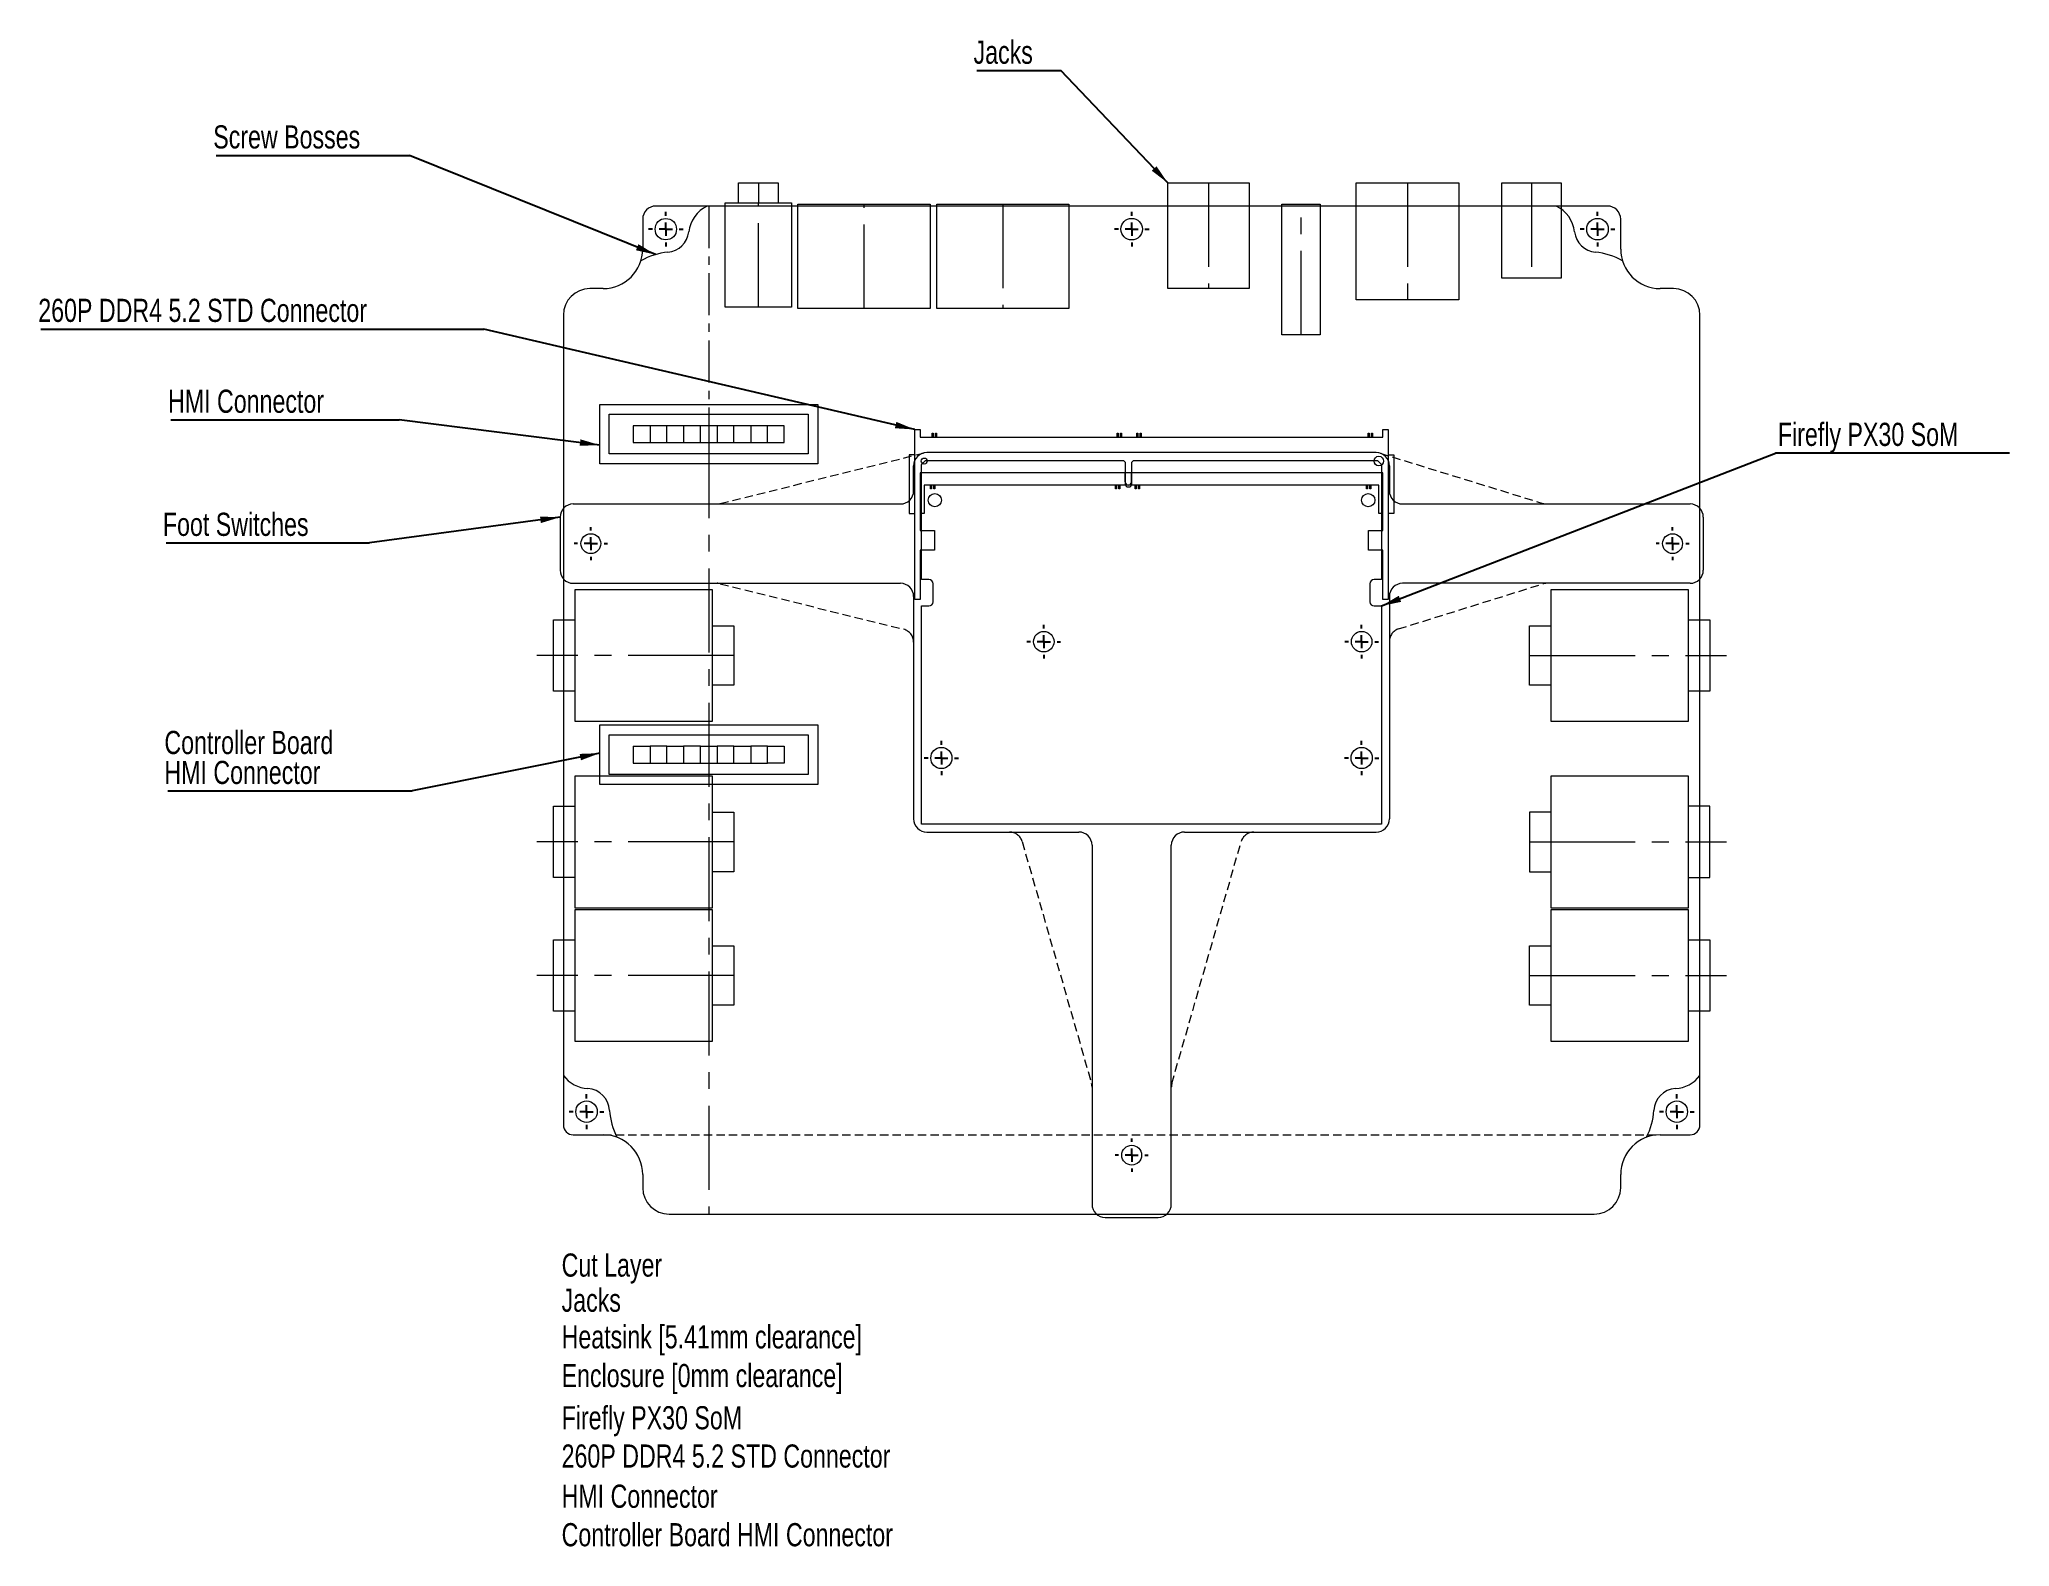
# Model space of a CAD drawing. Header units: millimetres. Extents: x 42 to 340, y 35 to 263.
import ezdxf

# ---------------------------------------------------------------- set-up
doc = ezdxf.new("R2010")
doc.units = ezdxf.units.MM
for name, pattern in [('CENTER', [10.16, 6.35, -1.27, 1.27, -1.27]), ('CENTERX2', [20.32, 12.7, -2.54, 2.54, -2.54]), ('HIDDEN', [1.905, 1.27, -0.635])]:
    doc.linetypes.add(name, pattern=pattern)
for name, color, linetype in [('ENCLOSURE', 6, 'Continuous'), ('HEATSINK', 190, 'Continuous'), ('HMI_CONNECTOR', 102, 'Continuous'), ('HMI_CONNECTOR_TOP', 5, 'Continuous'), ('JACKS', 1, 'Continuous'), ('SODIMM', 30, 'Continuous'), ('SOM', 2, 'Continuous'), ('TABLES', 7, 'Continuous')]:
    doc.layers.add(name, color=color, linetype=linetype)
doc.styles.add('SLDTEXTSTYLE0', font='TXT', dxfattribs={"width": 0.75})
doc.dimstyles.new('SLDDIMSTYLE0', dxfattribs={"dimtxt": 0.18, "dimasz": 3, "dimexe": 0, "dimexo": 0.0625, "dimgap": 0, "dimtad": 0, "dimtih": 1, "dimtoh": 1, "dimdec": 0, "dimrnd": 1e-09, "dimzin": 0, "dimdsep": 46, "dimtxsty": 'Standard', "dimsah": 1, "dimcen": 0.09, "dimadec": 0, "dimazin": 0, "dimtfac": 3, "dimtdec": 0, "dimtofl": 0, "dimtmove": 0, "dimatfit": 3, "dimfxl": 1, "dimfrac": 2, "dimtolj": 1, "dimtzin": 0, "dimarcsym": 0})

# ---------------------------------------------------------------- blocks, each defined once
blk = doc.blocks.new('SW_NOTE_0')
at = {"layer": 'SODIMM', "color": 0}
blk.add_line((-67.05, 0), (0, 0), dxfattribs=at)
at = {"layer": 'SODIMM', "color": 0, "insert": (-67.43, 4.62), "char_height": 3.5, "attachment_point": 1, "style": 'SLDTEXTSTYLE0'}
blk.add_mtext('260P DDR4 5.2 STD Connector', dxfattribs=at)
blk = doc.blocks.new('SW_NOTE_0_1')
at = {"layer": 'ENCLOSURE', "color": 0}
blk.add_line((-29.28, 0), (0, 0), dxfattribs=at)
at = {"layer": 'ENCLOSURE', "color": 0, "insert": (-29.71, 4.57), "char_height": 3.5, "attachment_point": 1, "style": 'SLDTEXTSTYLE0'}
blk.add_mtext('Screw Bosses', dxfattribs=at)
blk = doc.blocks.new('SW_NOTE_0_2')
at = {"layer": 'JACKS', "color": 0}
blk.add_line((-12.73, 0), (0, 0), dxfattribs=at)
at = {"layer": 'JACKS', "color": 0, "insert": (-13.23, 4.53), "char_height": 3.5, "attachment_point": 1, "style": 'SLDTEXTSTYLE0'}
blk.add_mtext('Jacks', dxfattribs=at)
blk = doc.blocks.new('SW_NOTE_0_3')
at = {"layer": 'SOM', "color": 0}
blk.add_line((35.44, 0), (0, 0), dxfattribs=at)
at = {"layer": 'SOM', "color": 0, "insert": (0.38, 4.58), "char_height": 3.5, "attachment_point": 1, "style": 'SLDTEXTSTYLE0'}
blk.add_mtext('Firefly PX30 SoM', dxfattribs=at)
blk = doc.blocks.new('SW_NOTE_0_4')
at = {"layer": 'HEATSINK', "color": 0}
blk.add_line((-30.79, 0), (0, 0), dxfattribs=at)
at = {"layer": 'HEATSINK', "color": 0, "insert": (-31.28, 4.54), "char_height": 3.5, "attachment_point": 1, "style": 'SLDTEXTSTYLE0'}
blk.add_mtext('Foot Switches', dxfattribs=at)
blk = doc.blocks.new('SW_NOTE_0_5')
at = {"layer": 'HMI_CONNECTOR', "color": 0}
blk.add_line((-34.58, 0), (0, 0), dxfattribs=at)
at = {"layer": 'HMI_CONNECTOR', "color": 0, "insert": (-35, 4.55), "char_height": 3.5, "attachment_point": 1, "style": 'SLDTEXTSTYLE0'}
blk.add_mtext('HMI Connector', dxfattribs=at)
blk = doc.blocks.new('SW_NOTE_0_6')
at = {"layer": 'HMI_CONNECTOR_TOP', "color": 0}
blk.add_line((-36.98, 0), (0, 0), dxfattribs=at)
at = {"layer": 'HMI_CONNECTOR_TOP', "color": 0, "char_height": 3.5, "attachment_point": 1, "style": 'SLDTEXTSTYLE0'}
for s, insert in [('Controller Board', (-37.48, 9.08)), ('HMI Connector', (-37.48, 4.55))]:
    blk.add_mtext(s, dxfattribs=dict(at, insert=insert))
blk = doc.blocks.new('SW_CENTERMARKSYMBOL_0')
at = {"layer": 'TABLES', "color": 0}
for p, q in [((-2, 0), (-2.625, 0)), ((0, 0), (-1, 0)), ((0, 2), (0, 2.625)), ((0, 0), (0, 1)), ((0, 0), (0, -1)), ((0, 0), (1, 0)), ((2, 0), (2.625, 0)), ((0, -2), (0, -2.625))]:
    blk.add_line(p, q, dxfattribs=at)
blk = doc.blocks.new('SW_CENTERMARKSYMBOL_1')
at = {"layer": 'TABLES', "color": 0}
for p, q in [((-2, 0), (-2.625, 0)), ((0, 0), (-1, 0)), ((0, 2), (0, 2.625)), ((0, 0), (0, 1)), ((0, 0), (0, -1)), ((0, 0), (1, 0)), ((2, 0), (2.625, 0)), ((0, -2), (0, -2.625))]:
    blk.add_line(p, q, dxfattribs=at)
blk = doc.blocks.new('SW_CENTERMARKSYMBOL_2')
at = {"layer": 'TABLES', "color": 0}
for p, q in [((-2, 0), (-2.625, 0)), ((0, 0), (-1, 0)), ((0, 2), (0, 2.625)), ((0, 0), (0, 1)), ((0, 0), (0, -1)), ((0, 0), (1, 0)), ((2, 0), (2.625, 0)), ((0, -2), (0, -2.625))]:
    blk.add_line(p, q, dxfattribs=at)
blk = doc.blocks.new('SW_CENTERMARKSYMBOL_3')
at = {"layer": 'TABLES', "color": 0}
for p, q in [((-2, 0), (-2.625, 0)), ((0, 0), (-1, 0)), ((0, 2), (0, 2.625)), ((0, 0), (0, 1)), ((0, 0), (0, -1)), ((0, 0), (1, 0)), ((2, 0), (2.625, 0)), ((0, -2), (0, -2.625))]:
    blk.add_line(p, q, dxfattribs=at)
blk = doc.blocks.new('SW_CENTERMARKSYMBOL_4')
at = {"layer": 'TABLES', "color": 0}
for p, q in [((-2, 0), (-2.625, 0)), ((0, 0), (-1, 0)), ((0, 2), (0, 2.625)), ((0, 0), (0, 1)), ((0, 0), (0, -1)), ((0, 0), (1, 0)), ((2, 0), (2.625, 0)), ((0, -2), (0, -2.625))]:
    blk.add_line(p, q, dxfattribs=at)
blk = doc.blocks.new('SW_CENTERMARKSYMBOL_5')
at = {"layer": 'SOM', "color": 0}
for p, q in [((-2, 0), (-2.6, 0)), ((0, 0), (-1, 0)), ((0, 2), (0, 2.6)), ((0, 0), (0, 1)), ((0, 0), (0, -1)), ((0, 0), (1, 0)), ((2, 0), (2.6, 0)), ((0, -2), (0, -2.6))]:
    blk.add_line(p, q, dxfattribs=at)
blk = doc.blocks.new('SW_CENTERMARKSYMBOL_6')
at = {"layer": 'SOM', "color": 0}
for p, q in [((-2, 0), (-2.6, 0)), ((0, 0), (-1, 0)), ((0, 2), (0, 2.6)), ((0, 0), (0, 1)), ((0, 0), (0, -1)), ((0, 0), (1, 0)), ((2, 0), (2.6, 0)), ((0, -2), (0, -2.6))]:
    blk.add_line(p, q, dxfattribs=at)
blk = doc.blocks.new('SW_CENTERMARKSYMBOL_7')
at = {"layer": 'SOM', "color": 0}
for p, q in [((-2, 0), (-2.55, 0)), ((0, 0), (-1, 0)), ((0, 2), (0, 2.55)), ((0, 0), (0, 1)), ((0, 0), (0, -1)), ((0, 0), (1, 0)), ((2, 0), (2.55, 0)), ((0, -2), (0, -2.55))]:
    blk.add_line(p, q, dxfattribs=at)
blk = doc.blocks.new('SW_CENTERMARKSYMBOL_8')
at = {"layer": 'SOM', "color": 0}
for p, q in [((-2, 0), (-2.55, 0)), ((0, 0), (-1, 0)), ((0, 2), (0, 2.55)), ((0, 0), (0, 1)), ((0, 0), (0, -1)), ((0, 0), (1, 0)), ((2, 0), (2.55, 0)), ((0, -2), (0, -2.55))]:
    blk.add_line(p, q, dxfattribs=at)
blk = doc.blocks.new('SW_CENTERMARKSYMBOL_9')
at = {"layer": 'HEATSINK', "color": 0}
for p, q in [((-2, 0), (-2.5, 0)), ((0, 0), (-1, 0)), ((0, 2), (0, 2.5)), ((0, 0), (0, 1)), ((0, 0), (0, -1)), ((0, 0), (1, 0)), ((2, 0), (2.5, 0)), ((0, -2), (0, -2.5))]:
    blk.add_line(p, q, dxfattribs=at)
blk = doc.blocks.new('SW_CENTERMARKSYMBOL_10')
at = {"layer": 'HEATSINK', "color": 0}
for p, q in [((-2, 0), (-2.5, 0)), ((0, 0), (-1, 0)), ((0, 2), (0, 2.5)), ((0, 0), (0, 1)), ((0, 0), (0, -1)), ((0, 0), (1, 0)), ((2, 0), (2.5, 0)), ((0, -2), (0, -2.5))]:
    blk.add_line(p, q, dxfattribs=at)
blk = doc.blocks.new('SW_CENTERMARKSYMBOL_11')
at = {"layer": 'HEATSINK', "color": 0}
for p, q in [((-2, 0), (-2.5, 0)), ((0, 0), (-1, 0)), ((0, 2), (0, 2.5)), ((0, 0), (0, 1)), ((0, 0), (0, -1)), ((0, 0), (1, 0)), ((2, 0), (2.5, 0)), ((0, -2), (0, -2.5))]:
    blk.add_line(p, q, dxfattribs=at)

msp = doc.modelspace()

# ---------------------------------------------------------------- linework, layer by layer
at = {"layer": 'ENCLOSURE', "lineweight": 18}
for centre, radius, start, end in [((145.55, 233.51), 5, 115.8419, 173.2437), ((269.67, 233.51), 5, 6.7563, 64.1581), ((137.11, 234.51), 3.5, 275.4004, 353.2437), ((278.11, 234.51), 3.5, 186.7563, 264.5996), ((138.38, 221.07), 10, 95.4004, 120.3291), ((276.84, 221.07), 10, 59.6709, 84.5996), ((125.61, 109.49), 5, 216.8699, 266.6277), ((125.11, 101.01), 3.5, 3.0515, 86.6277), ((290.11, 101.01), 3.5, 93.3723, 176.9485), ((289.61, 109.49), 5, 273.3723, 323.1301), ((138.59, 101.73), 10, 183.0515, 207.3773), ((276.63, 101.73), 10, 332.6227, 356.9485)]:
    msp.add_arc(centre, radius, start, end, dxfattribs=at)
at = {"layer": 'HEATSINK', "linetype": 'HIDDEN', "lineweight": 18}
for p, q in [((145.35, 193), (176.13, 200.65)), ((245.2, 200.62), (269.82, 193.03)), ((145.35, 180.88), (173.09, 173.98)), ((248.01, 174.05), (269.82, 180.85)), ((191.04, 141.86), (201.53, 105.28)), ((213.69, 105.28), (224.18, 141.86))]:
    msp.add_line(p, q, dxfattribs=at)
at = {"layer": 'HEATSINK', "lineweight": 18}
for p, q in [((244.61, 200.71), (176.61, 200.71)), ((174.61, 194.94), (174.61, 198.71)), ((246.61, 198.71), (246.61, 194.94)), ((121.11, 190.94), (121.11, 182.94)), ((123.11, 192.94), (172.61, 192.94)), ((248.61, 192.94), (292.11, 192.94)), ((294.11, 190.94), (294.11, 182.94)), ((123.11, 180.94), (172.61, 180.94)), ((174.61, 178.94), (174.61, 145.31)), ((246.61, 178.94), (246.61, 145.31)), ((292.11, 180.94), (248.61, 180.94)), ((176.61, 143.31), (199.61, 143.31)), ((215.61, 143.31), (244.61, 143.31)), ((201.61, 141.31), (201.61, 87.01)), ((213.61, 87.01), (213.61, 141.31)), ((203.61, 85.01), (211.61, 85.01))]:
    msp.add_line(p, q, dxfattribs=at)
for centre in [(125.76, 186.94), (289.46, 186.94), (207.61, 94.43)]:
    msp.add_circle(centre, 1.5, dxfattribs=at)
for centre, start, end in [((176.61, 198.71), 90, 180), ((244.61, 198.71), 0, 90), ((172.61, 194.94), 270, 0), ((248.61, 194.94), 180, 270), ((123.11, 190.94), 90, 180), ((292.11, 190.94), 0, 90), ((123.11, 182.94), 180, 270), ((292.11, 182.94), 270, 0), ((172.61, 178.94), 0, 90), ((248.61, 178.94), 90, 180), ((176.61, 145.31), 180, 270), ((199.61, 141.31), 0, 90), ((215.61, 141.31), 90, 180), ((244.61, 145.31), 270, 0), ((203.61, 87.01), 180, 270), ((211.61, 87.01), 270, 0)]:
    msp.add_arc(centre, 2, start, end, dxfattribs=at)
at = {"layer": 'HEATSINK', "linetype": 'CENTERX2', "lineweight": 18}
for centre, start, end in [((144.87, 194.94), 270, 283.9573), ((270.41, 194.94), 252.867, 270), ((144.87, 178.94), 76.0427, 90), ((270.41, 178.94), 90, 107.3275), ((172.61, 172.04), 0, 76.0427), ((248.61, 172.14), 107.3275, 180), ((189.12, 141.31), 16, 90), ((226.1, 141.31), 90, 164), ((199.61, 104.73), 0, 16), ((215.61, 104.73), 164, 180)]:
    msp.add_arc(centre, 2, start, end, dxfattribs=at)
at = {"layer": 'HMI_CONNECTOR', "linetype": 'CENTER', "lineweight": 18}
msp.add_line((143.61, 238.01), (143.61, 203.51), dxfattribs=at)
at = {"layer": 'HMI_CONNECTOR', "lineweight": 18}
for p, q in [((127.11, 208.01), (160.11, 208.01)), ((127.11, 199.01), (127.11, 208.01)), ((128.56, 206.51), (158.66, 206.51)), ((128.56, 200.51), (128.56, 206.51)), ((158.66, 206.51), (158.66, 200.51)), ((160.11, 208.01), (160.11, 199.01)), ((132.18, 204.78), (132.18, 202.24)), ((134.72, 204.78), (132.18, 204.78)), ((137.26, 204.78), (134.72, 204.78)), ((134.72, 204.78), (134.72, 202.24)), ((139.8, 204.78), (137.26, 204.78)), ((137.26, 202.24), (137.26, 204.78)), ((142.34, 204.78), (139.8, 204.78)), ((139.8, 204.78), (139.8, 202.24)), ((144.88, 204.78), (142.34, 204.78)), ((142.34, 202.24), (142.34, 204.78)), ((147.42, 204.78), (144.88, 204.78)), ((144.88, 204.78), (144.88, 202.24)), ((149.96, 204.78), (147.42, 204.78)), ((147.42, 202.24), (147.42, 204.78)), ((152.5, 204.78), (149.96, 204.78)), ((149.96, 204.78), (149.96, 202.24)), ((155.04, 204.78), (152.5, 204.78)), ((152.5, 202.24), (152.5, 204.78)), ((155.04, 202.24), (155.04, 204.78)), ((158.66, 200.51), (128.56, 200.51)), ((132.18, 202.24), (134.72, 202.24)), ((134.72, 202.24), (137.26, 202.24)), ((137.26, 202.24), (139.8, 202.24)), ((139.8, 202.24), (142.34, 202.24)), ((142.34, 202.24), (144.88, 202.24)), ((144.88, 202.24), (147.42, 202.24)), ((147.42, 202.24), (149.96, 202.24)), ((149.96, 202.24), (152.5, 202.24)), ((152.5, 202.24), (155.04, 202.24)), ((160.11, 199.01), (127.11, 199.01))]:
    msp.add_line(p, q, dxfattribs=at)
at = {"layer": 'HMI_CONNECTOR', "linetype": 'CENTERX2', "lineweight": 18}
msp.add_line((143.61, 203.51), (143.61, 85.51), dxfattribs=at)
at = {"layer": 'HMI_CONNECTOR_TOP', "lineweight": 18}
for p, q in [((127.11, 159.51), (160.11, 159.51)), ((127.11, 150.51), (127.11, 159.51)), ((160.11, 159.51), (160.11, 150.51)), ((128.56, 158.01), (158.66, 158.01)), ((128.56, 152.01), (128.56, 158.01)), ((132.18, 156.28), (134.72, 156.28)), ((132.18, 156.28), (132.18, 153.74)), ((134.72, 156.28), (134.72, 153.74)), ((137.26, 156.28), (134.72, 156.28)), ((137.26, 153.74), (137.26, 156.28)), ((137.26, 156.28), (139.8, 156.28)), ((139.8, 156.28), (139.8, 153.74)), ((142.34, 156.28), (139.8, 156.28)), ((142.34, 153.74), (142.34, 156.28)), ((142.34, 156.28), (144.88, 156.28)), ((144.88, 156.28), (144.88, 153.74)), ((147.42, 156.28), (144.88, 156.28)), ((147.42, 153.74), (147.42, 156.28)), ((147.42, 156.28), (149.96, 156.28)), ((149.96, 156.28), (149.96, 153.74)), ((152.5, 156.28), (149.96, 156.28)), ((152.5, 153.74), (152.5, 156.28)), ((152.5, 156.28), (155.04, 156.28)), ((155.04, 156.28), (155.04, 153.74)), ((158.66, 158.01), (158.66, 152.01)), ((132.18, 153.74), (134.72, 153.74)), ((134.72, 153.74), (137.26, 153.74)), ((137.26, 153.74), (139.8, 153.74)), ((139.8, 153.74), (142.34, 153.74)), ((142.34, 153.74), (144.88, 153.74)), ((144.88, 153.74), (147.42, 153.74)), ((147.42, 153.74), (149.96, 153.74)), ((149.96, 153.74), (152.5, 153.74)), ((155.04, 153.74), (152.5, 153.74)), ((160.11, 150.51), (127.11, 150.51)), ((158.66, 152.01), (128.56, 152.01))]:
    msp.add_line(p, q, dxfattribs=at)
at = {"layer": 'JACKS', "lineweight": 18}
for p, q in [((148.11, 238.51), (148.11, 241.51)), ((148.11, 241.51), (151.11, 241.51)), ((151.11, 241.51), (154.11, 241.51)), ((154.11, 241.51), (154.11, 238.51)), ((213.08, 241.51), (219.23, 241.51)), ((213.08, 225.51), (213.08, 241.51)), ((219.23, 241.51), (225.38, 241.51)), ((225.38, 241.51), (225.38, 225.51)), ((241.6, 241.51), (249.35, 241.51)), ((241.6, 223.81), (241.6, 241.51)), ((249.35, 241.51), (257.1, 241.51)), ((257.1, 241.51), (257.1, 223.81)), ((263.61, 241.51), (268.11, 241.51)), ((263.61, 227.11), (263.61, 241.51)), ((268.11, 241.51), (272.61, 241.51)), ((272.61, 241.51), (272.61, 227.11)), ((146.11, 238.51), (151.11, 238.51)), ((146.11, 222.71), (146.11, 238.51)), ((151.11, 238.51), (156.11, 238.51)), ((156.11, 238.51), (156.11, 222.71)), ((157.11, 238.31), (167.11, 238.31)), ((157.11, 222.51), (157.11, 238.31)), ((167.11, 238.31), (177.11, 238.31)), ((177.11, 238.31), (177.11, 222.51)), ((178.11, 238.31), (188.11, 238.31)), ((178.11, 222.51), (178.11, 238.31)), ((188.11, 238.31), (198.11, 238.31)), ((198.11, 238.31), (198.11, 222.51)), ((230.34, 238.31), (233.24, 238.31)), ((230.34, 218.51), (230.34, 238.31)), ((233.24, 238.31), (236.14, 238.31)), ((236.14, 238.31), (236.14, 218.51)), ((268.11, 227.11), (263.61, 227.11)), ((272.61, 227.11), (268.11, 227.11)), ((219.23, 225.51), (213.08, 225.51)), ((225.38, 225.51), (219.23, 225.51)), ((249.35, 223.81), (241.6, 223.81)), ((257.1, 223.81), (249.35, 223.81)), ((151.11, 222.71), (146.11, 222.71)), ((156.11, 222.71), (151.11, 222.71)), ((167.11, 222.51), (157.11, 222.51)), ((177.11, 222.51), (167.11, 222.51)), ((188.11, 222.51), (178.11, 222.51)), ((198.11, 222.51), (188.11, 222.51)), ((233.24, 218.51), (230.34, 218.51)), ((236.14, 218.51), (233.24, 218.51)), ((123.41, 170.01), (123.41, 180.01)), ((123.41, 180.01), (144.11, 180.01)), ((144.11, 180.01), (144.11, 170.01)), ((271.11, 170.01), (271.11, 180.01)), ((271.11, 180.01), (291.81, 180.01)), ((291.81, 180.01), (291.81, 170.01)), ((120.11, 170.01), (120.11, 175.41)), ((120.11, 175.41), (123.41, 175.41)), ((144.11, 174.51), (147.41, 174.51)), ((147.41, 174.51), (147.41, 170.01)), ((267.81, 170.01), (267.81, 174.51)), ((267.81, 174.51), (271.11, 174.51)), ((291.81, 175.41), (295.11, 175.41)), ((295.11, 175.41), (295.11, 170.01)), ((120.11, 164.61), (120.11, 170.01)), ((123.41, 160.01), (123.41, 170.01)), ((144.11, 170.01), (144.11, 160.01)), ((147.41, 170.01), (147.41, 165.51)), ((267.81, 165.51), (267.81, 170.01)), ((271.11, 160.01), (271.11, 170.01)), ((291.81, 170.01), (291.81, 160.01)), ((295.11, 170.01), (295.11, 164.61)), ((123.41, 164.61), (120.11, 164.61)), ((147.41, 165.51), (144.11, 165.51)), ((271.11, 165.51), (267.81, 165.51)), ((295.11, 164.61), (291.81, 164.61)), ((144.11, 160.01), (123.41, 160.01)), ((291.81, 160.01), (271.11, 160.01)), ((123.41, 141.81), (123.41, 151.81)), ((123.41, 151.81), (144.11, 151.81)), ((144.11, 151.81), (144.11, 141.81)), ((271.11, 141.81), (271.11, 151.81)), ((271.11, 151.81), (291.81, 151.81)), ((291.81, 151.81), (291.81, 141.81)), ((120.11, 141.81), (120.11, 147.21)), ((120.11, 147.21), (123.41, 147.21)), ((144.11, 146.31), (147.41, 146.31)), ((147.41, 146.31), (147.41, 141.81)), ((267.81, 146.31), (267.81, 141.81)), ((271.11, 146.31), (267.81, 146.31)), ((295.11, 147.21), (291.81, 147.21)), ((295.11, 141.81), (295.11, 147.21)), ((120.11, 136.41), (120.11, 141.81)), ((123.41, 131.81), (123.41, 141.81)), ((144.11, 141.81), (144.11, 131.81)), ((147.41, 141.81), (147.41, 137.31)), ((267.81, 141.81), (267.81, 137.31)), ((271.11, 131.81), (271.11, 141.81)), ((291.81, 141.81), (291.81, 131.81)), ((295.11, 136.41), (295.11, 141.81)), ((147.41, 137.31), (144.11, 137.31)), ((267.81, 137.31), (271.11, 137.31)), ((123.41, 136.41), (120.11, 136.41)), ((291.81, 136.41), (295.11, 136.41)), ((144.11, 131.81), (123.41, 131.81)), ((123.41, 121.61), (123.41, 131.61)), ((123.41, 131.61), (144.11, 131.61)), ((144.11, 131.61), (144.11, 121.61)), ((291.81, 131.81), (271.11, 131.81)), ((271.11, 121.61), (271.11, 131.61)), ((271.11, 131.61), (291.81, 131.61)), ((291.81, 131.61), (291.81, 121.61)), ((120.11, 121.61), (120.11, 127.01)), ((120.11, 127.01), (123.41, 127.01)), ((144.11, 126.11), (147.41, 126.11)), ((147.41, 126.11), (147.41, 121.61)), ((267.81, 121.61), (267.81, 126.11)), ((267.81, 126.11), (271.11, 126.11)), ((291.81, 127.01), (295.11, 127.01)), ((295.11, 127.01), (295.11, 121.61)), ((120.11, 116.21), (120.11, 121.61)), ((123.41, 111.61), (123.41, 121.61)), ((144.11, 121.61), (144.11, 111.61)), ((147.41, 121.61), (147.41, 117.11)), ((267.81, 117.11), (267.81, 121.61)), ((271.11, 111.61), (271.11, 121.61)), ((291.81, 121.61), (291.81, 111.61)), ((295.11, 121.61), (295.11, 116.21)), ((147.41, 117.11), (144.11, 117.11)), ((271.11, 117.11), (267.81, 117.11)), ((123.41, 116.21), (120.11, 116.21)), ((295.11, 116.21), (291.81, 116.21)), ((144.11, 111.61), (123.41, 111.61)), ((291.81, 111.61), (271.11, 111.61))]:
    msp.add_line(p, q, dxfattribs=at)
at = {"layer": 'JACKS', "linetype": 'CENTERX2', "lineweight": 18}
for p, q in [((151.11, 241.51), (151.11, 238.51)), ((219.23, 241.51), (219.23, 225.51)), ((249.35, 241.51), (249.35, 223.81)), ((268.11, 241.51), (268.11, 227.11)), ((151.11, 222.71), (151.11, 238.51)), ((167.11, 222.51), (167.11, 238.31)), ((188.11, 238.31), (188.11, 222.51)), ((233.24, 218.51), (233.24, 238.31)), ((120.11, 170.01), (117.61, 170.01)), ((123.41, 170.01), (120.11, 170.01)), ((144.11, 170.01), (123.41, 170.01)), ((147.41, 170.01), (144.11, 170.01)), ((267.81, 170.01), (271.11, 170.01)), ((271.11, 170.01), (291.81, 170.01)), ((291.81, 170.01), (295.11, 170.01)), ((295.11, 170.01), (297.61, 170.01)), ((120.11, 141.81), (117.61, 141.81)), ((123.41, 141.81), (120.11, 141.81)), ((144.11, 141.81), (123.41, 141.81)), ((147.41, 141.81), (144.11, 141.81)), ((267.81, 141.81), (271.11, 141.81)), ((271.11, 141.81), (291.81, 141.81)), ((291.81, 141.81), (295.11, 141.81)), ((295.11, 141.81), (297.61, 141.81)), ((120.11, 121.61), (117.61, 121.61)), ((123.41, 121.61), (120.11, 121.61)), ((144.11, 121.61), (123.41, 121.61)), ((147.41, 121.61), (144.11, 121.61)), ((267.81, 121.61), (271.11, 121.61)), ((271.11, 121.61), (291.81, 121.61)), ((291.81, 121.61), (295.11, 121.61)), ((295.11, 121.61), (297.61, 121.61))]:
    msp.add_line(p, q, dxfattribs=at)
at = {"layer": 'SODIMM', "lineweight": 18}
for p, q in [((174.81, 178.5), (174.81, 204.2)), ((174.81, 204.2), (175.61, 204.2)), ((175.61, 204.2), (175.61, 203.05)), ((175.61, 203.05), (245.61, 203.05)), ((177.41, 203.05), (177.41, 203.63)), ((177.41, 203.63), (177.48, 203.63)), ((177.48, 203.63), (177.56, 203.63)), ((177.56, 203.63), (177.56, 203.05)), ((177.91, 203.05), (177.91, 203.63)), ((177.91, 203.63), (177.98, 203.63)), ((177.98, 203.63), (178.06, 203.63)), ((178.06, 203.63), (178.06, 203.05)), ((205.41, 203.05), (205.41, 203.63)), ((205.41, 203.63), (205.48, 203.63)), ((205.48, 203.63), (205.56, 203.63)), ((205.56, 203.63), (205.56, 203.05)), ((205.91, 203.05), (205.91, 203.63)), ((205.91, 203.63), (205.98, 203.63)), ((205.98, 203.63), (206.06, 203.63)), ((206.06, 203.63), (206.06, 203.05)), ((208.41, 203.05), (208.41, 203.63)), ((208.41, 203.63), (208.48, 203.63)), ((208.48, 203.63), (208.56, 203.63)), ((208.56, 203.63), (208.56, 203.05)), ((208.91, 203.05), (208.91, 203.63)), ((208.91, 203.63), (208.98, 203.63)), ((208.98, 203.63), (209.06, 203.63)), ((209.06, 203.63), (209.06, 203.05)), ((243.41, 203.05), (243.41, 203.63)), ((243.41, 203.63), (243.48, 203.63)), ((243.48, 203.63), (243.56, 203.63)), ((243.56, 203.63), (243.56, 203.05)), ((243.91, 203.05), (243.91, 203.63)), ((243.91, 203.63), (243.98, 203.63)), ((243.98, 203.63), (244.06, 203.63)), ((244.06, 203.63), (244.06, 203.05)), ((245.61, 203.05), (245.61, 204.2)), ((245.61, 204.2), (246.41, 204.2)), ((246.41, 204.2), (246.41, 178.5)), ((174.81, 200.35), (173.96, 200.35)), ((173.96, 200.35), (173.96, 191.5)), ((246.41, 200.35), (247.26, 200.35)), ((247.26, 200.35), (247.26, 191.5)), ((245.61, 197.65), (175.61, 197.65)), ((175.61, 197.65), (175.61, 188.93)), ((206.64, 196.27), (206.64, 197.65)), ((207.58, 196.27), (207.58, 197.65)), ((245.61, 188.93), (245.61, 197.65)), ((245.01, 195.8), (176.21, 195.8)), ((176.21, 195.8), (176.21, 191.5)), ((177.16, 195.23), (177.16, 195.8)), ((177.23, 195.23), (177.16, 195.23)), ((177.31, 195.23), (177.23, 195.23)), ((177.31, 195.8), (177.31, 195.23)), ((177.66, 195.23), (177.66, 195.8)), ((177.73, 195.23), (177.66, 195.23)), ((177.81, 195.23), (177.73, 195.23)), ((177.81, 195.8), (177.81, 195.23)), ((205.16, 195.23), (205.16, 195.8)), ((205.23, 195.23), (205.16, 195.23)), ((205.31, 195.23), (205.23, 195.23)), ((205.31, 195.8), (205.31, 195.23)), ((205.66, 195.23), (205.66, 195.8)), ((205.73, 195.23), (205.66, 195.23)), ((205.81, 195.23), (205.73, 195.23)), ((205.81, 195.8), (205.81, 195.23)), ((208.16, 195.23), (208.16, 195.8)), ((208.23, 195.23), (208.16, 195.23)), ((208.31, 195.23), (208.23, 195.23)), ((208.31, 195.8), (208.31, 195.23)), ((208.66, 195.23), (208.66, 195.8)), ((208.73, 195.23), (208.66, 195.23)), ((208.81, 195.23), (208.73, 195.23)), ((208.81, 195.8), (208.81, 195.23)), ((243.16, 195.23), (243.16, 195.8)), ((243.23, 195.23), (243.16, 195.23)), ((243.31, 195.23), (243.23, 195.23)), ((243.31, 195.8), (243.31, 195.23)), ((243.66, 195.23), (243.66, 195.8)), ((243.73, 195.23), (243.66, 195.23)), ((243.81, 195.23), (243.73, 195.23)), ((243.81, 195.8), (243.81, 195.23)), ((245.01, 191.5), (245.01, 195.8)), ((173.96, 191.5), (174.81, 191.5)), ((176.21, 191.5), (175.61, 191.5)), ((245.61, 191.5), (245.01, 191.5)), ((247.26, 191.5), (246.41, 191.5)), ((175.61, 188.93), (177.76, 188.93)), ((177.76, 188.93), (177.76, 185.93)), ((243.46, 185.93), (243.46, 188.93)), ((243.46, 188.93), (245.61, 188.93)), ((177.76, 185.93), (175.61, 185.93)), ((175.61, 185.93), (175.61, 178.5)), ((245.61, 185.93), (243.46, 185.93)), ((245.61, 178.5), (245.61, 185.93)), ((175.61, 178.5), (174.81, 178.5)), ((246.41, 178.5), (245.61, 178.5))]:
    msp.add_line(p, q, dxfattribs=at)
for centre, radius in [((176.21, 199.43), 0.45), ((245.01, 199.43), 0.725)]:
    msp.add_circle(centre, radius, dxfattribs=at)
msp.add_arc((207.11, 196.27), 0.47, 180, 0, dxfattribs=at)
at = {"layer": 'SOM', "lineweight": 18}
for p, q in [((175.81, 198.91), (176.41, 199.51)), ((175.81, 181.51), (175.81, 198.91)), ((176.41, 199.51), (206.36, 199.51)), ((206.36, 199.51), (206.61, 199.26)), ((206.61, 199.26), (206.61, 196.01)), ((207.61, 199.26), (207.86, 199.51)), ((207.61, 196.01), (207.61, 199.26)), ((207.86, 199.51), (244.81, 199.51)), ((244.81, 199.51), (245.41, 198.91)), ((245.41, 198.91), (245.41, 181.51)), ((176.91, 181.51), (175.81, 181.51)), ((177.56, 178.16), (177.56, 180.86)), ((243.66, 180.86), (243.66, 178.16)), ((245.41, 181.51), (244.31, 181.51)), ((175.81, 144.51), (175.81, 177.51)), ((175.81, 177.51), (176.91, 177.51)), ((244.31, 177.51), (245.41, 177.51)), ((245.41, 177.51), (245.41, 144.51)), ((245.41, 144.51), (175.81, 144.51))]:
    msp.add_line(p, q, dxfattribs=at)
for centre, radius in [((177.81, 193.51), 1), ((243.41, 193.51), 1), ((194.31, 172.11), 1.55), ((242.41, 172.11), 1.55), ((178.81, 154.51), 1.6), ((242.41, 154.51), 1.6)]:
    msp.add_circle(centre, radius, dxfattribs=at)
for centre, radius, start, end in [((207.11, 196.01), 0.5, 180, 0), ((176.91, 180.86), 0.65, 0, 90), ((244.31, 180.86), 0.65, 90, 180), ((176.91, 178.16), 0.65, 270, 0), ((244.31, 178.16), 0.65, 180, 270)]:
    msp.add_arc(centre, radius, start, end, dxfattribs=at)
at = {"layer": 'TABLES', "lineweight": 18}
for p, q in [((133.61, 236.01), (133.61, 231.51)), ((279.61, 238.01), (135.61, 238.01)), ((281.61, 231.51), (281.61, 236.01)), ((127.61, 225.51), (125.61, 225.51)), ((289.61, 225.51), (287.61, 225.51)), ((121.61, 221.51), (121.61, 99.01)), ((293.61, 99.01), (293.61, 221.51)), ((123.11, 97.51), (127.61, 97.51)), ((287.61, 97.51), (292.11, 97.51)), ((133.61, 91.51), (133.61, 89.51)), ((281.61, 89.51), (281.61, 91.51)), ((137.61, 85.51), (277.61, 85.51))]:
    msp.add_line(p, q, dxfattribs=at)
at = {"layer": 'TABLES', "linetype": 'HIDDEN', "lineweight": 18}
msp.add_line((127.61, 97.51), (287.61, 97.51), dxfattribs=at)
at = {"layer": 'TABLES', "lineweight": 18}
for centre, radius in [((137.11, 234.51), 1.62), ((207.61, 234.51), 1.63), ((278.11, 234.51), 1.63), ((125.11, 101.01), 1.62), ((290.11, 101.01), 1.62)]:
    msp.add_circle(centre, radius, dxfattribs=at)
for centre, radius, start, end in [((135.61, 236.01), 2, 90, 180), ((279.61, 236.01), 2, 0, 90), ((127.61, 231.51), 6, 270, 0), ((287.61, 231.51), 6, 180, 270), ((125.61, 221.51), 4, 90, 180), ((289.61, 221.51), 4, 0, 90), ((123.11, 99.01), 1.5, 180, 270), ((292.11, 99.01), 1.5, 270, 0), ((127.61, 91.51), 6, 0, 90), ((287.61, 91.51), 6, 90, 180), ((137.61, 89.51), 4, 180, 270), ((277.61, 89.51), 4, 270, 0)]:
    msp.add_arc(centre, radius, start, end, dxfattribs=at)

# ---------------------------------------------------------------- block references
at = {"layer": 'ENCLOSURE'}
msp.add_blockref('SW_NOTE_0_1', (98.33, 245.65), dxfattribs=at)
at = {"layer": 'HEATSINK'}
for name, p in [('SW_NOTE_0_4', (92.28, 187.07)), ('SW_CENTERMARKSYMBOL_9', (125.76, 186.94)), ('SW_CENTERMARKSYMBOL_11', (289.46, 186.94)), ('SW_CENTERMARKSYMBOL_10', (207.61, 94.43))]:
    msp.add_blockref(name, p, dxfattribs=at)
at = {"layer": 'HMI_CONNECTOR'}
msp.add_blockref('SW_NOTE_0_5', (96.78, 205.68), dxfattribs=at)
at = {"layer": 'HMI_CONNECTOR_TOP'}
msp.add_blockref('SW_NOTE_0_6', (98.71, 149.53), dxfattribs=at)
at = {"layer": 'JACKS'}
msp.add_blockref('SW_NOTE_0_2', (196.91, 258.5), dxfattribs=at)
at = {"layer": 'SODIMM'}
msp.add_blockref('SW_NOTE_0', (109.57, 219.36), dxfattribs=at)
at = {"layer": 'SOM'}
for name, p in [('SW_NOTE_0_3', (305.02, 200.64)), ('SW_CENTERMARKSYMBOL_7', (194.31, 172.11)), ('SW_CENTERMARKSYMBOL_8', (242.41, 172.11)), ('SW_CENTERMARKSYMBOL_5', (178.81, 154.51)), ('SW_CENTERMARKSYMBOL_6', (242.41, 154.51))]:
    msp.add_blockref(name, p, dxfattribs=at)
at = {"layer": 'TABLES'}
for name, p in [('SW_CENTERMARKSYMBOL_0', (137.11, 234.51)), ('SW_CENTERMARKSYMBOL_1', (207.61, 234.51)), ('SW_CENTERMARKSYMBOL_2', (278.11, 234.51)), ('SW_CENTERMARKSYMBOL_4', (125.11, 101.01)), ('SW_CENTERMARKSYMBOL_3', (290.11, 101.01))]:
    msp.add_blockref(name, p, dxfattribs=at)

# ---------------------------------------------------------------- texts
at = {"layer": 'ENCLOSURE', "insert": (121.34, 62.84), "char_height": 3.5, "attachment_point": 1, "style": 'SLDTEXTSTYLE0'}
msp.add_mtext('Enclosure [0mm clearance]', dxfattribs=at)
at = {"layer": 'HEATSINK', "insert": (121.34, 68.7), "char_height": 3.5, "attachment_point": 1, "style": 'SLDTEXTSTYLE0'}
msp.add_mtext('Heatsink [5.41mm clearance]', dxfattribs=at)
at = {"layer": 'HMI_CONNECTOR', "insert": (121.34, 44.59), "char_height": 3.5, "attachment_point": 1, "style": 'SLDTEXTSTYLE0'}
msp.add_mtext('HMI Connector', dxfattribs=at)
at = {"layer": 'HMI_CONNECTOR_TOP', "insert": (121.34, 38.77), "char_height": 3.5, "attachment_point": 1, "style": 'SLDTEXTSTYLE0'}
msp.add_mtext('Controller Board HMI Connector', dxfattribs=at)
at = {"layer": 'JACKS', "insert": (121.34, 74.24), "char_height": 3.5, "attachment_point": 1, "style": 'SLDTEXTSTYLE0'}
msp.add_mtext('Jacks', dxfattribs=at)
at = {"layer": 'SODIMM', "insert": (121.34, 50.67), "char_height": 3.5, "attachment_point": 1, "style": 'SLDTEXTSTYLE0'}
msp.add_mtext('260P DDR4 5.2 STD Connector', dxfattribs=at)
at = {"layer": 'SOM', "insert": (121.34, 56.46), "char_height": 3.5, "attachment_point": 1, "style": 'SLDTEXTSTYLE0'}
msp.add_mtext('Firefly PX30 SoM', dxfattribs=at)
at = {"layer": 'TABLES', "insert": (121.34, 79.56), "char_height": 3.5, "attachment_point": 1, "style": 'SLDTEXTSTYLE0'}
msp.add_mtext('Cut Layer', dxfattribs=at)

# ---------------------------------------------------------------- leaders
at = {"layer": 'ENCLOSURE'}
msp.add_leader([(135.56, 230.66), (98.33, 245.65)], dimstyle='SLDDIMSTYLE0', dxfattribs=at)
at = {"layer": 'HEATSINK'}
msp.add_leader([(121.11, 190.94), (92.28, 187.07)], dimstyle='SLDDIMSTYLE0', dxfattribs=at)
at = {"layer": 'HMI_CONNECTOR'}
msp.add_leader([(127.11, 201.85), (96.78, 205.68)], dimstyle='SLDDIMSTYLE0', dxfattribs=at)
at = {"layer": 'HMI_CONNECTOR_TOP'}
msp.add_leader([(127.11, 155.24), (98.71, 149.53)], dimstyle='SLDDIMSTYLE0', dxfattribs=at)
at = {"layer": 'JACKS'}
msp.add_leader([(213.08, 241.51), (196.91, 258.5)], dimstyle='SLDDIMSTYLE0', dxfattribs=at)
at = {"layer": 'SODIMM'}
msp.add_leader([(174.81, 204.2), (109.57, 219.36)], dimstyle='SLDDIMSTYLE0', dxfattribs=at)
at = {"layer": 'SOM'}
msp.add_leader([(245.41, 177.51), (305.02, 200.64)], dimstyle='SLDDIMSTYLE0', dxfattribs=at)

doc.saveas('drawing.dxf')
